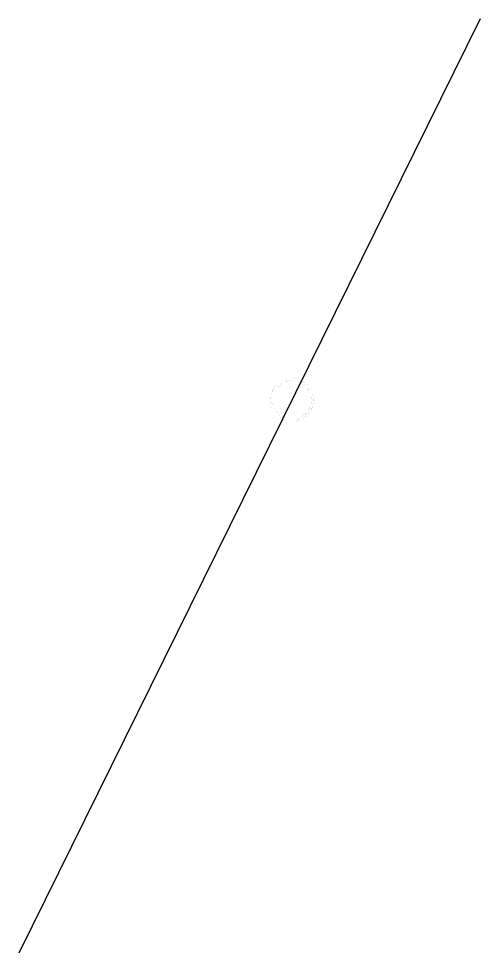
# Model space of a CAD drawing. Header units: metres. Extents: x 2810977.3 to 2810988.3, y 1183939.8 to 1183961.9.
import ezdxf

# ---------------------------------------------------------------- set-up
doc = ezdxf.new("R2010")
doc.units = ezdxf.units.M
for name, color, linetype in [('Normschacht--T-_125_5_1', 7, 'Continuous'), ('war_bauwerk', 7, 'Continuous'), ('war_leitung', 7, 'Continuous')]:
    doc.layers.add(name, color=color, linetype=linetype)

# ---------------------------------------------------------------- blocks, each defined once
blk = doc.blocks.new('Normschacht--T-_125_5_1')
at = {"layer": 'Normschacht--T-_125_5_1', "color": 5, "linetype": 'Continuous', "true_color": 0x0000ff, "const_width": 0.001}
for points in [[(0.512, 0.002), (0.507, -0.068), (0.494, -0.135), (0.472, -0.198), (0.441, -0.257), (0.404, -0.312), (0.361, -0.361), (0.312, -0.404), (0.258, -0.441), (0.199, -0.471), (0.136, -0.493), (0.069, -0.507), (0.001, -0.511), (-0.069, -0.507), (-0.136, -0.494), (-0.199, -0.471), (-0.258, -0.441), (-0.312, -0.404), (-0.362, -0.361), (-0.405, -0.312), (-0.442, -0.257), (-0.472, -0.198), (-0.494, -0.135), (-0.508, -0.068), (-0.512, 0.002), (-0.508, 0.07), (-0.494, 0.136), (-0.472, 0.2), (-0.442, 0.259), (-0.405, 0.313), (-0.362, 0.362), (-0.312, 0.405), (-0.258, 0.442), (-0.199, 0.473), (-0.136, 0.494), (-0.069, 0.508), (0.001, 0.513), (0.069, 0.508), (0.136, 0.494), (0.199, 0.473), (0.258, 0.442), (0.312, 0.405), (0.361, 0.362), (0.404, 0.313), (0.441, 0.259), (0.472, 0.2), (0.493, 0.136), (0.508, 0.07), (0.512, 0.002)], [(0.459, 0.002), (0.455, 0.063), (0.444, 0.123), (0.423, 0.179), (0.396, 0.232), (0.363, 0.281), (0.324, 0.325), (0.28, 0.364), (0.231, 0.396), (0.178, 0.424), (0.122, 0.445), (0.062, 0.456), (0.001, 0.46), (-0.061, 0.456), (-0.122, 0.444), (-0.179, 0.424), (-0.232, 0.396), (-0.281, 0.364), (-0.325, 0.325), (-0.363, 0.281), (-0.396, 0.232), (-0.424, 0.179), (-0.444, 0.122), (-0.456, 0.063), (-0.46, 0.002), (-0.456, -0.06), (-0.444, -0.121), (-0.424, -0.178), (-0.396, -0.231), (-0.364, -0.28), (-0.325, -0.324), (-0.281, -0.363), (-0.232, -0.396), (-0.178, -0.423), (-0.122, -0.443), (-0.061, -0.455), (0.001, -0.459), (0.062, -0.455), (0.122, -0.443), (0.178, -0.423), (0.231, -0.395), (0.28, -0.362), (0.324, -0.324), (0.363, -0.28), (0.396, -0.231), (0.423, -0.178), (0.443, -0.121), (0.455, -0.06), (0.459, 0.002)]]:
    blk.add_lwpolyline(points, dxfattribs=at)

msp = doc.modelspace()

# ---------------------------------------------------------------- linework, layer by layer
at = {"layer": 'war_leitung', "color": 160, "true_color": 0x0048ff}
msp.add_lwpolyline([(2810988.287, 1183961.919), (2810977.337, 1183939.758)], dxfattribs=at)

# ---------------------------------------------------------------- block references
at = {"layer": 'war_bauwerk', "color": 5, "lineweight": 0, "rotation": 270}
msp.add_blockref('Normschacht--T-_125_5_1', (2810983.818, 1183952.875), dxfattribs=at)

doc.saveas('drawing.dxf')
